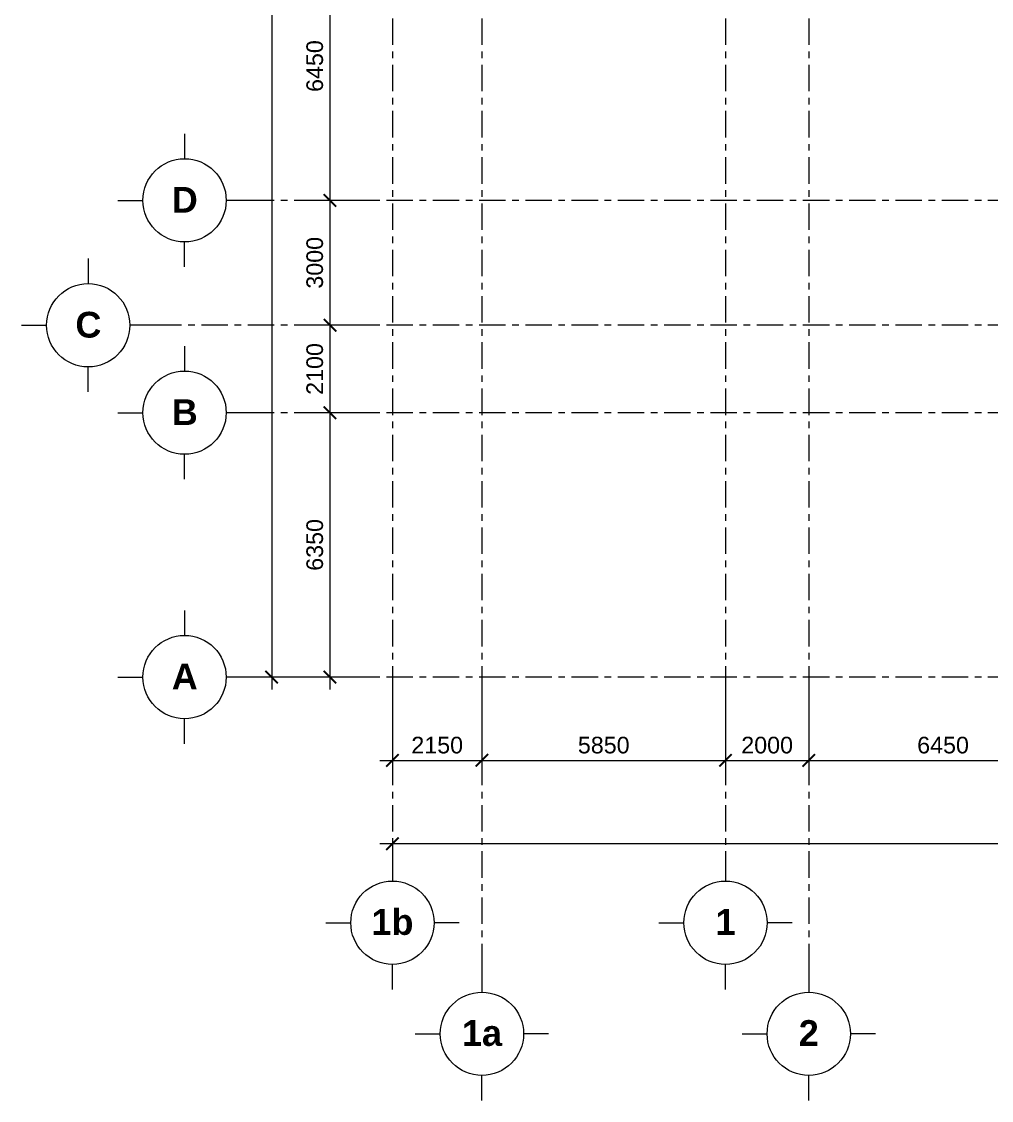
# Model space of a CAD drawing. Header units: millimetres. Extents: x -20144 to 117583, y -11426 to 48263.
# Drawn here: x -17407 to 5888, y -10168 to 15744 of the extents above; entities that cross this region are included whole.
import ezdxf

# ---------------------------------------------------------------- set-up
doc = ezdxf.new("R2010")
doc.units = ezdxf.units.MM
doc.linetypes.add('Grid Line', pattern=[22.225, 12.7, -3.175, 3.175, -3.175])
for name, color, linetype, lineweight in [('DIM', 1, 'Continuous', 5), ('KH', 6, 'Continuous', 5), ('TRUC', 225, 'Continuous', 5)]:
    doc.layers.add(name, color=color, linetype=linetype, lineweight=lineweight)
doc.styles.add('Arial_B', font='arialbd.ttf', dxfattribs={"height": 619.047619})
doc.styles.add('TA1', font='arial.ttf')
doc.dimstyles.new('D_200_KTx2', dxfattribs={"dimtxt": 400, "dimasz": 300, "dimexe": 300, "dimexo": 300, "dimgap": 160, "dimtad": 1, "dimdec": 0, "dimzin": 9, "dimtxsty": 'TA1', "dimblk": 'ARCHTICK', "dimcen": 1, "dimdle": 300, "dimclrd": 256, "dimclre": 256, "dimclrt": 7, "dimadec": 0, "dimazin": 0, "dimtfac": 1, "dimtdec": 0, "dimtix": 1, "dimtmove": 1, "dimatfit": 3, "dimldrblk": 'ARCHTICK', "dimfxl": 1, "dimtolj": 1, "dimtzin": 0, "dimlwd": -1, "dimlwe": -1, "dimarcsym": 0})

# ---------------------------------------------------------------- blocks, each defined once
blk = doc.blocks.new('_ARCHTICK')
at = {"color": 0, "linetype": 'ByBlock', "const_width": 0.15}
blk.add_lwpolyline([(-0.5, -0.5), (0.5, 0.5)], dxfattribs=at)
blk = doc.blocks.new('*D258')
at = {"layer": 'Defpoints', "color": 0, "transparency": 16777216}
for p in [(-8499, 0), (-6349, 0), (-6349, -2000)]:
    blk.add_point(p, dxfattribs=at)
at = {"layer": 'DIM', "transparency": 16777216}
for p, q in [((-8499, -300), (-8499, -2300)), ((-6349, -300), (-6349, -2300)), ((-8799, -2000), (-6049, -2000))]:
    blk.add_line(p, q, dxfattribs=at)
at = {"layer": 'DIM', "transparency": 16777216, "xscale": 300, "yscale": 300, "zscale": 300, "rotation": 180}
blk.add_blockref('_ARCHTICK', (-8499, -2000), dxfattribs=at)
at = {"layer": 'DIM', "transparency": 16777216, "xscale": 300, "yscale": 300, "zscale": 300}
blk.add_blockref('_ARCHTICK', (-6349, -2000), dxfattribs=at)
at = {"layer": 'DIM', "color": 7, "transparency": 16777216, "insert": (-7424, -1636), "char_height": 400, "attachment_point": 5, "style": 'TA1'}
blk.add_mtext('\\A1;2150', dxfattribs=at)
blk = doc.blocks.new('*D259')
at = {"layer": 'Defpoints', "color": 0, "transparency": 16777216}
for p in [(-6349, 0), (-499, 0), (-499, -2000)]:
    blk.add_point(p, dxfattribs=at)
at = {"layer": 'DIM', "transparency": 16777216}
for p, q in [((-6349, -300), (-6349, -2300)), ((-499, -300), (-499, -2300)), ((-6649, -2000), (-199, -2000))]:
    blk.add_line(p, q, dxfattribs=at)
at = {"layer": 'DIM', "transparency": 16777216, "xscale": 300, "yscale": 300, "zscale": 300, "rotation": 180}
blk.add_blockref('_ARCHTICK', (-6349, -2000), dxfattribs=at)
at = {"layer": 'DIM', "transparency": 16777216, "xscale": 300, "yscale": 300, "zscale": 300}
blk.add_blockref('_ARCHTICK', (-499, -2000), dxfattribs=at)
at = {"layer": 'DIM', "color": 7, "transparency": 16777216, "insert": (-3424, -1636), "char_height": 400, "attachment_point": 5, "style": 'TA1'}
blk.add_mtext('\\A1;5850', dxfattribs=at)
blk = doc.blocks.new('*D260')
at = {"layer": 'Defpoints', "color": 0, "transparency": 16777216}
for p in [(-499, 0), (1501, 0), (1501, -2000)]:
    blk.add_point(p, dxfattribs=at)
at = {"layer": 'DIM', "transparency": 16777216}
for p, q in [((-499, -300), (-499, -2300)), ((1501, -300), (1501, -2300)), ((-799, -2000), (1801, -2000))]:
    blk.add_line(p, q, dxfattribs=at)
at = {"layer": 'DIM', "transparency": 16777216, "xscale": 300, "yscale": 300, "zscale": 300, "rotation": 180}
blk.add_blockref('_ARCHTICK', (-499, -2000), dxfattribs=at)
at = {"layer": 'DIM', "transparency": 16777216, "xscale": 300, "yscale": 300, "zscale": 300}
blk.add_blockref('_ARCHTICK', (1501, -2000), dxfattribs=at)
at = {"layer": 'DIM', "color": 7, "transparency": 16777216, "insert": (501, -1636), "char_height": 400, "attachment_point": 5, "style": 'TA1'}
blk.add_mtext('\\A1;2000', dxfattribs=at)
blk = doc.blocks.new('*D261')
at = {"layer": 'Defpoints', "color": 0, "transparency": 16777216}
for p in [(1501, 0), (7951, 0), (7951, -2000)]:
    blk.add_point(p, dxfattribs=at)
at = {"layer": 'DIM', "transparency": 16777216}
for p, q in [((1501, -300), (1501, -2300)), ((7951, -300), (7951, -2300)), ((1201, -2000), (8251, -2000))]:
    blk.add_line(p, q, dxfattribs=at)
at = {"layer": 'DIM', "transparency": 16777216, "xscale": 300, "yscale": 300, "zscale": 300, "rotation": 180}
blk.add_blockref('_ARCHTICK', (1501, -2000), dxfattribs=at)
at = {"layer": 'DIM', "transparency": 16777216, "xscale": 300, "yscale": 300, "zscale": 300}
blk.add_blockref('_ARCHTICK', (7951, -2000), dxfattribs=at)
at = {"layer": 'DIM', "color": 7, "transparency": 16777216, "insert": (4726, -1636), "char_height": 400, "attachment_point": 5, "style": 'TA1'}
blk.add_mtext('\\A1;6450', dxfattribs=at)
blk = doc.blocks.new('*D273')
at = {"layer": 'Defpoints', "color": 0, "transparency": 16777216}
for p in [(-8499, -3576), (41001, -3576), (41001, -4000)]:
    blk.add_point(p, dxfattribs=at)
at = {"layer": 'DIM', "transparency": 16777216}
for p, q in [((-8499, -3876), (-8499, -4300)), ((41001, -3876), (41001, -4300)), ((-8799, -4000), (41301, -4000))]:
    blk.add_line(p, q, dxfattribs=at)
at = {"layer": 'DIM', "transparency": 16777216, "xscale": 300, "yscale": 300, "zscale": 300, "rotation": 180}
blk.add_blockref('_ARCHTICK', (-8499, -4000), dxfattribs=at)
at = {"layer": 'DIM', "transparency": 16777216, "xscale": 300, "yscale": 300, "zscale": 300}
blk.add_blockref('_ARCHTICK', (41001, -4000), dxfattribs=at)
at = {"layer": 'DIM', "color": 7, "transparency": 16777216, "insert": (16251, -3636), "char_height": 400, "attachment_point": 5, "style": 'TA1'}
blk.add_mtext('\\A1;49500', dxfattribs=at)
blk = doc.blocks.new('*D283')
at = {"layer": 'Defpoints', "color": 0, "transparency": 16777216}
for p in [(-8499, 17900), (-9999, 11450), (-8499, 11450)]:
    blk.add_point(p, dxfattribs=at)
at = {"layer": 'DIM', "transparency": 16777216}
for p, q in [((-9999, 18200), (-9999, 11150)), ((-8799, 17900), (-10299, 17900)), ((-8799, 11450), (-10299, 11450))]:
    blk.add_line(p, q, dxfattribs=at)
at = {"layer": 'DIM', "transparency": 16777216, "xscale": 300, "yscale": 300, "zscale": 300}
for p, rotation in [((-9999, 17900), 90), ((-9999, 11450), 270)]:
    blk.add_blockref('_ARCHTICK', p, dxfattribs=dict(at, rotation=rotation))
at = {"layer": 'DIM', "color": 7, "transparency": 16777216, "insert": (-10364, 14675), "char_height": 400, "attachment_point": 5, "rotation": 90, "style": 'TA1'}
blk.add_mtext('\\A1;6450', dxfattribs=at)
blk = doc.blocks.new('*D284')
at = {"layer": 'Defpoints', "color": 0, "transparency": 16777216}
for p in [(-8499, 11450), (-9999, 8450), (-8499, 8450)]:
    blk.add_point(p, dxfattribs=at)
at = {"layer": 'DIM', "transparency": 16777216}
for p, q in [((-9999, 11750), (-9999, 8150)), ((-8799, 11450), (-10299, 11450)), ((-8799, 8450), (-10299, 8450))]:
    blk.add_line(p, q, dxfattribs=at)
at = {"layer": 'DIM', "transparency": 16777216, "xscale": 300, "yscale": 300, "zscale": 300}
for p, rotation in [((-9999, 11450), 90), ((-9999, 8450), 270)]:
    blk.add_blockref('_ARCHTICK', p, dxfattribs=dict(at, rotation=rotation))
at = {"layer": 'DIM', "color": 7, "transparency": 16777216, "insert": (-10364, 9950), "char_height": 400, "attachment_point": 5, "rotation": 90, "style": 'TA1'}
blk.add_mtext('\\A1;3000', dxfattribs=at)
blk = doc.blocks.new('*D285')
at = {"layer": 'Defpoints', "color": 0, "transparency": 16777216}
for p in [(-8499, 8450), (-9999, 6350), (-8499, 6350)]:
    blk.add_point(p, dxfattribs=at)
at = {"layer": 'DIM', "transparency": 16777216}
for p, q in [((-9999, 8750), (-9999, 6050)), ((-8799, 8450), (-10299, 8450)), ((-8799, 6350), (-10299, 6350))]:
    blk.add_line(p, q, dxfattribs=at)
at = {"layer": 'DIM', "transparency": 16777216, "xscale": 300, "yscale": 300, "zscale": 300}
for p, rotation in [((-9999, 8450), 90), ((-9999, 6350), 270)]:
    blk.add_blockref('_ARCHTICK', p, dxfattribs=dict(at, rotation=rotation))
at = {"layer": 'DIM', "color": 7, "transparency": 16777216, "insert": (-10364, 7400), "char_height": 400, "attachment_point": 5, "rotation": 90, "style": 'TA1'}
blk.add_mtext('\\A1;2100', dxfattribs=at)
blk = doc.blocks.new('*D286')
at = {"layer": 'Defpoints', "color": 0, "transparency": 16777216}
for p in [(-8499, 6350), (-9999, 0), (-8499, 0)]:
    blk.add_point(p, dxfattribs=at)
at = {"layer": 'DIM', "transparency": 16777216}
for p, q in [((-9999, 6650), (-9999, -300)), ((-8799, 6350), (-10299, 6350)), ((-8799, 0), (-10299, 0))]:
    blk.add_line(p, q, dxfattribs=at)
at = {"layer": 'DIM', "transparency": 16777216, "xscale": 300, "yscale": 300, "zscale": 300}
for p, rotation in [((-9999, 6350), 90), ((-9999, 0), 270)]:
    blk.add_blockref('_ARCHTICK', p, dxfattribs=dict(at, rotation=rotation))
at = {"layer": 'DIM', "color": 7, "transparency": 16777216, "insert": (-10364, 3175), "char_height": 400, "attachment_point": 5, "rotation": 90, "style": 'TA1'}
blk.add_mtext('\\A1;6350', dxfattribs=at)
blk = doc.blocks.new('*D287')
at = {"layer": 'Defpoints', "color": 0, "transparency": 16777216}
for p in [(-8499, 42600), (-11399, 0), (-8499, 0)]:
    blk.add_point(p, dxfattribs=at)
at = {"layer": 'DIM', "transparency": 16777216}
for p, q in [((-11399, 42900), (-11399, -300)), ((-8799, 42600), (-11699, 42600)), ((-8799, 0), (-11699, 0))]:
    blk.add_line(p, q, dxfattribs=at)
at = {"layer": 'DIM', "transparency": 16777216, "xscale": 300, "yscale": 300, "zscale": 300}
for p, rotation in [((-11399, 42600), 90), ((-11399, 0), 270)]:
    blk.add_blockref('_ARCHTICK', p, dxfattribs=dict(at, rotation=rotation))
at = {"layer": 'DIM', "color": 7, "transparency": 16777216, "insert": (-11764, 21300), "char_height": 400, "attachment_point": 5, "rotation": 90, "style": 'TA1'}
blk.add_mtext('\\A1;42600', dxfattribs=at)
blk = doc.blocks.new('Grid - FamilyAL-KH TRUC-550400-MẶT BẰNG HẦM 2')
at = {"layer": 'KH'}
for p, q in [((0, 7), (0, 4)), ((-8, -1), (-5, -1)), ((8, -1), (5, -1)), ((0, -9), (0, -6))]:
    blk.add_line(p, q, dxfattribs=at)
blk.add_circle((0, -1), 5, dxfattribs=at)

msp = doc.modelspace()

# ---------------------------------------------------------------- linework, layer by layer
at = {"layer": 'TRUC', "linetype": 'Grid Line', "ltscale": 50}
for p, q in [((-8499.5, 43599.9), (-8499.5, -4500.1)), ((-6349.5, 43599.9), (-6349.5, -7167.6)), ((-499.5, 43599.9), (-499.5, -4500.1)), ((1500.5, 43599.9), (1500.5, -7167.6)), ((42000.5, 11449.9), (-12092.4, 11449.9)), ((42000.5, 8449.9), (-14407, 8449.9)), ((42000.5, 6349.9), (-12092.4, 6349.9)), ((42000.5, -0.1), (-12092.4, -0.1))]:
    msp.add_line(p, q, dxfattribs=at)

# ---------------------------------------------------------------- block references
at = {"lineweight": 5}
for p, xscale, yscale, zscale, rotation in [((-13692.4, 11449.9), 200.0000000000002, 200.0000000000002, 200.0000000000002, 90), ((-16007, 8449.9), 200.0000000000002, 200.0000000000002, 200.0000000000002, 90), ((-13692.4, 6349.9), 200.0000000000002, 200.0000000000002, 200.0000000000002, 90), ((-13692.4, -0.1), 200.0000000000002, 200.0000000000002, 200.0000000000002, 90), ((-8499.5, -6100.1), 199.9999999999999, 199.9999999999999, 199.9999999999999, 180), ((-499.5, -6100.1), 199.9999999999999, 199.9999999999999, 199.9999999999999, 180), ((-6349.5, -8767.6), 199.9999999999999, 199.9999999999999, 199.9999999999999, 180), ((1500.5, -8767.6), 199.9999999999999, 199.9999999999999, 199.9999999999999, 180)]:
    msp.add_blockref('Grid - FamilyAL-KH TRUC-550400-MẶT BẰNG HẦM 2', p, dxfattribs=dict(at, xscale=xscale, yscale=yscale, zscale=zscale, rotation=rotation))

# ---------------------------------------------------------------- texts
at = {"layer": 'KH', "attachment_point": 2, "line_spacing_factor": 0.941778, "style": 'Arial_B'}
for s, insert, char_height, width in [('\\fArial|b1|i0|c0|p34|;D', (-13487.2, 11772.4), 619.048, 727.186), ('\\fArial|b1|i0|c0|p34|;C', (-15801.9, 8772.4), 619.048, 727.186), ('\\fArial|b1|i0|c0|p34|;B', (-13487.2, 6672.4), 619.048, 727.186), ('\\fArial|b1|i0|c0|p34|;A', (-13487.2, 322.4), 619.048, 705.15), ('1b', (-8499.2, -5572.2), 619.05, 1175.251), ('\\fArial|b1|i0|c0|p34|;1', (-499.2, -5572.2), 619.048, 558.244), ('1a', (-6349.2, -8239.8), 619.05, 1116.488), ('\\fArial|b1|i0|c0|p34|;2', (1500.8, -8239.8), 619.048, 558.244)]:
    msp.add_mtext(s, dxfattribs=dict(at, insert=insert, char_height=char_height, width=width))

# ---------------------------------------------------------------- dimensions: what is measured, and where the dimension line sits
at = {"layer": 'DIM'}
for base, p1, p2, picture, middle in [((-11399.5, -0.1), (-8499.5, 42599.9), (-8499.5, -0.1), '*D287', (-11763.7, 21299.9)), ((-9999.5, 11449.9), (-8499.5, 17899.9), (-8499.5, 11449.9), '*D283', (-10363.7, 14674.9)), ((-9999.5, 8449.9), (-8499.5, 11449.9), (-8499.5, 8449.9), '*D284', (-10363.8, 9949.9)), ((-9999.5, 6349.9), (-8499.5, 8449.9), (-8499.5, 6349.9), '*D285', (-10363.7, 7399.9)), ((-9999.5, -0.1), (-8499.5, 6349.9), (-8499.5, -0.1), '*D286', (-10363.8, 3174.9))]:
    dim = msp.add_linear_dim(base=base, p1=p1, p2=p2, angle=90, dimstyle='D_200_KTx2', dxfattribs=at)
    dim.commit()
    dim.dimension.update_dxf_attribs({"geometry": picture, "text_midpoint": middle})
for base, p1, p2, picture, middle in [((-6349.5, -2000.1), (-8499.5, -0.1), (-6349.5, -0.1), '*D258', (-7424.5, -1635.8)), ((-499.5, -2000.1), (-6349.5, -0.1), (-499.5, -0.1), '*D259', (-3424.5, -1635.8)), ((1500.5, -2000.1), (-499.5, -0.1), (1500.5, -0.1), '*D260', (500.5, -1635.8)), ((7950.5, -2000.1), (1500.5, -0.1), (7950.5, -0.1), '*D261', (4725.5, -1635.8)), ((41000.5, -4000.1), (-8499.5, -3575.8), (41000.5, -3575.8), '*D273', (16250.5, -3635.8))]:
    dim = msp.add_linear_dim(base=base, p1=p1, p2=p2, dimstyle='D_200_KTx2', dxfattribs=at)
    dim.commit()
    dim.dimension.update_dxf_attribs({"geometry": picture, "text_midpoint": middle})

doc.saveas('drawing.dxf')
